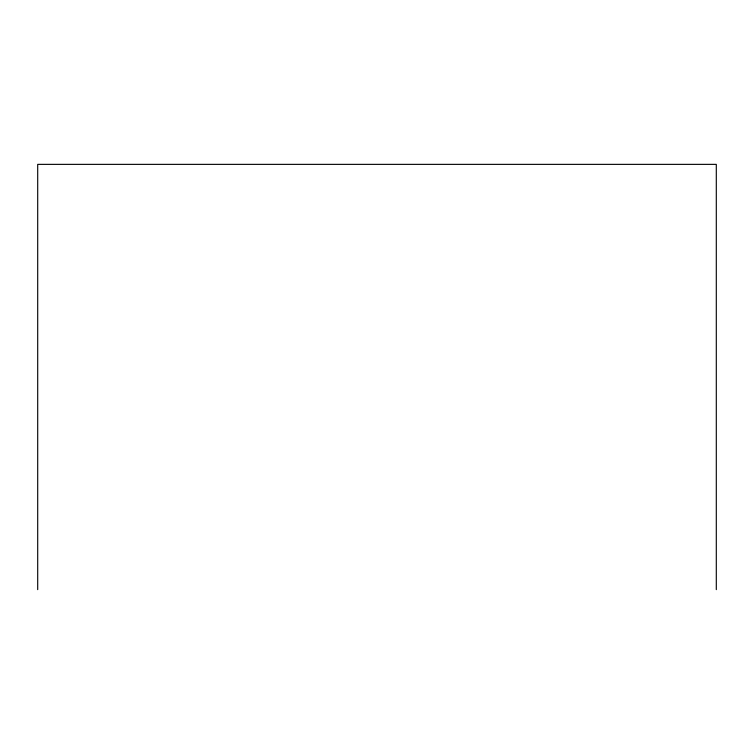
<?xml version="1.0" encoding="UTF-8"?>
<svg xmlns="http://www.w3.org/2000/svg" width="754" height="754" viewBox="0 0 754 754"><rect width="100%" height="100%" fill="white"/><g stroke="black" fill="none" stroke-linecap="round" stroke-linejoin="round"><path stroke-width="1.13" d="M716.3 589.637L716.3 164.363L37.7 164.363L37.7 589.637"/></g></svg>
